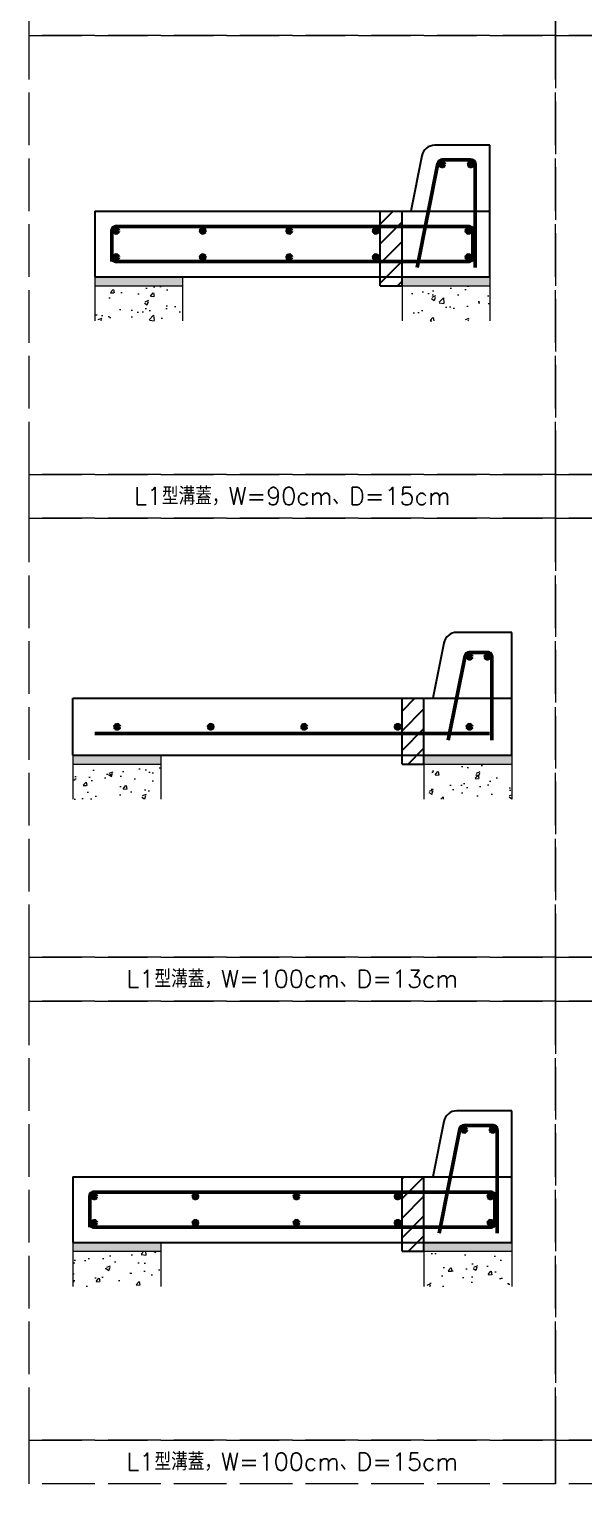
# Model space of a CAD drawing. Extents: x -2931 to 4779, y -2120 to 304.
# Drawn here: x 3425.3 to 3551.8, y -1460.5 to -1129 of the extents above; entities that cross this region are included whole.
import ezdxf

# ---------------------------------------------------------------- set-up
doc = ezdxf.new("R2010")
doc.units = 0
doc.header["$MEASUREMENT"] = 0
doc.linetypes.add('ACAD_ISO02W100', pattern=[15, 12, -3])
doc.layers.add('一、4.基本-隱藏', color=9, linetype='ACAD_ISO02W100', lineweight=20, plot=False)
doc.layers.add('三、3.文字-註解文字', color=2, linetype='Continuous')
for name, color, linetype, lineweight in [('二、1.繪圖-既有設施', 8, 'Continuous', 20), ('二、2.繪圖-施作項目', 181, 'Continuous', 30), ('二、5.繪圖-鋼筋', 60, 'Continuous', 50), ('二、6.繪圖-其他施作項目', 35, 'Continuous', 30)]:
    doc.layers.add(name, color=color, linetype=linetype, lineweight=lineweight)
doc.styles.add('Content', font='romans.shx', dxfattribs={"height": 4, "bigfont": 'genie.shx'})
doc.linetypes.add('ZIGZAG', pattern='A,0.00254,-5.08,[131,ltypeshp.shx,S=5.08,R=0,X=-5.08,Y=0],-10.16,[131,ltypeshp.shx,S=5.08,R=180,X=5.08,Y=0],-5.08', length=20.32254)
pattern_1 = [(0, (-224119.11284, -334171.829), (0.635, 0.635), [0.3175, -0.9525]), (90, (-224118.9541, -334171.9878), (-0.635, 0.635), [0.3175, -0.9525])]
pattern_2 = [(50, (-224119.113, -334171.829), (9.10923345, -0.79695428), [0.9525, -10.4775]), (355, (-224119.113, -334171.829), (-1.76217107, 9.55284226), [0.762, -8.3820292]), (100.4514447, (-224118.354, -334171.895), (7.34706235, 8.7558876), [0.80950044, -8.90451223]), (46.1842, (-224119.113, -334169.289), (13.55395204, -2.1021164), [1.42875, -15.71625]), (96.6355576, (-224117.983, -334169.464), (11.8702067, 12.37130623), [1.21425116, -13.3567804]), (351.184151, (-224119.113, -334169.289), (11.8702067, 12.37130623), [1.14299835, -12.5729866]), (21, (-224117.843, -334169.924), (7.58071956, -5.11325991), [0.9525, -10.4775]), (326, (-224117.843, -334169.924), (3.09010142, 9.2093983), [0.762, -8.382]), (71.451445, (-224117.211, -334170.35), (10.67082096, 4.09613844), [0.80950044, -8.90449688]), (37.5, (-224119.113, -334171.829), (0.154430163, 4.227751944), [0, -8.2804, 0, -8.509, 0, -8.41375]), (7.5, (-224119.113, -334171.829), (3.340983126, 5.00902874), [0, -4.8514, 0, -8.0899, 0, -3.20675]), (327.5, (-224121.945, -334171.829), (6.779529758, -0.2864372), [0, -3.175, 0, -9.906, 0, -13.1445]), (317.5, (-224123.215, -334171.829), (7.40645907, 1.27132455), [0, -4.1275, 0, -6.5786, 0, -9.3345])]

msp = doc.modelspace()

# ---------------------------------------------------------------- hatches: boundary and pattern name
at = {"layer": '二、1.繪圖-既有設施'}
h = msp.add_hatch(dxfattribs=at)
h.set_pattern_fill('CROSS', color=256, scale=0.1)
h.set_pattern_definition(pattern_1)
h.paths.add_polyline_path([(3530.347, -1185.464), (3510.347, -1185.464), (3510.347, -1187.464), (3530.347, -1187.464)])
h.paths.add_polyline_path([(3460.347, -1185.464), (3440.347, -1185.464), (3440.347, -1187.464), (3460.347, -1187.464)])
h = msp.add_hatch(dxfattribs=at)
h.set_pattern_fill('AR-CONC', color=256, scale=0.05)
h.set_pattern_definition(pattern_2)
h.paths.add_polyline_path([(3510.347, -1195.464), (3530.347, -1195.464), (3530.347, -1187.464), (3510.347, -1187.464)])
h.paths.add_polyline_path([(3440.347, -1195.464), (3460.347, -1195.464), (3460.347, -1187.464), (3440.347, -1187.464)])
h = msp.add_hatch(dxfattribs=at)
h.set_pattern_fill('CROSS', color=256, scale=0.1)
h.set_pattern_definition(pattern_1)
h.paths.add_polyline_path([(3455.347, -1294.464), (3435.347, -1294.464), (3435.347, -1296.464), (3455.347, -1296.464)])
h.paths.add_polyline_path([(3535.347, -1294.464), (3515.347, -1294.464), (3515.347, -1296.464), (3535.347, -1296.464)])
h = msp.add_hatch(dxfattribs=at)
h.set_pattern_fill('AR-CONC', color=256, scale=0.05)
h.set_pattern_definition(pattern_2)
h.paths.add_polyline_path([(3515.347, -1304.464), (3535.347, -1304.464), (3535.347, -1296.464), (3515.347, -1296.464)])
h.paths.add_polyline_path([(3435.347, -1304.464), (3455.347, -1304.464), (3455.347, -1296.464), (3435.347, -1296.464)])
h = msp.add_hatch(dxfattribs=at)
h.set_pattern_fill('CROSS', color=256, scale=0.1)
h.set_pattern_definition(pattern_1)
h.paths.add_polyline_path([(3535.347, -1405.464), (3515.347, -1405.464), (3515.347, -1407.464), (3535.347, -1407.464)])
h.paths.add_polyline_path([(3455.347, -1405.464), (3435.347, -1405.464), (3435.347, -1407.464), (3455.347, -1407.464)])
h = msp.add_hatch(dxfattribs=at)
h.set_pattern_fill('AR-CONC', color=256, scale=0.05)
h.set_pattern_definition(pattern_2)
h.paths.add_polyline_path([(3515.347, -1415.464), (3535.347, -1415.464), (3535.347, -1407.464), (3515.347, -1407.464)])
h.paths.add_polyline_path([(3435.347, -1415.464), (3455.347, -1415.464), (3455.347, -1407.464), (3435.347, -1407.464)])
at = {"layer": '二、5.繪圖-鋼筋'}
h = msp.add_hatch(color=256, dxfattribs=at)
h.dxf.hatch_style = 1
h.paths.add_polyline_path([(3520.017, -1159.814, 1), (3519.017, -1159.814, 1)])
h = msp.add_hatch(color=256, dxfattribs=at)
h.dxf.hatch_style = 1
h.paths.add_polyline_path([(3526.497, -1159.814, 1), (3525.497, -1159.814, 1)])
h = msp.add_hatch(color=256, dxfattribs=at)
h.dxf.hatch_style = 1
h.paths.add_polyline_path([(3445.697, -1174.964, 1), (3444.697, -1174.964, 1)])
h = msp.add_hatch(color=256, dxfattribs=at)
h.dxf.hatch_style = 1
h.paths.add_polyline_path([(3465.417, -1174.964, 1), (3464.417, -1174.964, 1)])
h = msp.add_hatch(color=256, dxfattribs=at)
h.dxf.hatch_style = 1
h.paths.add_polyline_path([(3485.137, -1174.964, 1), (3484.137, -1174.964, 1)])
h = msp.add_hatch(color=256, dxfattribs=at)
h.dxf.hatch_style = 1
h.paths.add_polyline_path([(3504.847, -1174.964, 1), (3503.847, -1174.964, 1)])
h = msp.add_hatch(color=256, dxfattribs=at)
h.dxf.hatch_style = 1
h.paths.add_polyline_path([(3525.997, -1174.964, 1), (3524.997, -1174.964, 1)])
h = msp.add_hatch(color=256, dxfattribs=at)
h.dxf.hatch_style = 1
h.paths.add_polyline_path([(3445.697, -1180.964, 1), (3444.697, -1180.964, 1)])
h = msp.add_hatch(color=256, dxfattribs=at)
h.dxf.hatch_style = 1
h.paths.add_polyline_path([(3465.417, -1180.964, 1), (3464.417, -1180.964, 1)])
h = msp.add_hatch(color=256, dxfattribs=at)
h.dxf.hatch_style = 1
h.paths.add_polyline_path([(3485.137, -1180.964, 1), (3484.137, -1180.964, 1)])
h = msp.add_hatch(color=256, dxfattribs=at)
h.dxf.hatch_style = 1
h.paths.add_polyline_path([(3504.847, -1180.964, 1), (3503.847, -1180.964, 1)])
h = msp.add_hatch(color=256, dxfattribs=at)
h.dxf.hatch_style = 1
h.paths.add_polyline_path([(3525.997, -1180.964, 1), (3524.997, -1180.964, 1)])
h = msp.add_hatch(color=256, dxfattribs=at)
h.dxf.hatch_style = 1
h.paths.add_polyline_path([(3526.217, -1272.014, 1), (3525.217, -1272.014, 1)])
h = msp.add_hatch(color=256, dxfattribs=at)
h.dxf.hatch_style = 1
h.paths.add_polyline_path([(3530.297, -1272.014, 1), (3529.297, -1272.014, 1)])
h = msp.add_hatch(color=256, dxfattribs=at)
h.dxf.hatch_style = 1
h.paths.add_polyline_path([(3445.927, -1287.964, 1), (3444.927, -1287.964, 1)])
h = msp.add_hatch(color=256, dxfattribs=at)
h.dxf.hatch_style = 1
h.paths.add_polyline_path([(3467.237, -1287.964, 1), (3466.237, -1287.964, 1)])
h = msp.add_hatch(color=256, dxfattribs=at)
h.dxf.hatch_style = 1
h.paths.add_polyline_path([(3488.547, -1287.964, 1), (3487.547, -1287.964, 1)])
h = msp.add_hatch(color=256, dxfattribs=at)
h.dxf.hatch_style = 1
h.paths.add_polyline_path([(3509.847, -1287.964, 1), (3508.847, -1287.964, 1)])
h = msp.add_hatch(color=256, dxfattribs=at)
h.dxf.hatch_style = 1
h.paths.add_polyline_path([(3526.217, -1287.964, 1), (3525.217, -1287.964, 1)])
h = msp.add_hatch(color=256, dxfattribs=at)
h.dxf.hatch_style = 1
h.paths.add_polyline_path([(3525.017, -1379.814, 1), (3524.017, -1379.814, 1)])
h = msp.add_hatch(color=256, dxfattribs=at)
h.dxf.hatch_style = 1
h.paths.add_polyline_path([(3531.497, -1379.814, 1), (3530.497, -1379.814, 1)])
h = msp.add_hatch(color=256, dxfattribs=at)
h.dxf.hatch_style = 1
h.paths.add_polyline_path([(3440.697, -1394.964, 1), (3439.697, -1394.964, 1)])
h = msp.add_hatch(color=256, dxfattribs=at)
h.dxf.hatch_style = 1
h.paths.add_polyline_path([(3463.747, -1394.964, 1), (3462.747, -1394.964, 1)])
h = msp.add_hatch(color=256, dxfattribs=at)
h.dxf.hatch_style = 1
h.paths.add_polyline_path([(3486.797, -1394.964, 1), (3485.797, -1394.964, 1)])
h = msp.add_hatch(color=256, dxfattribs=at)
h.dxf.hatch_style = 1
h.paths.add_polyline_path([(3509.847, -1394.964, 1), (3508.847, -1394.964, 1)])
h = msp.add_hatch(color=256, dxfattribs=at)
h.dxf.hatch_style = 1
h.paths.add_polyline_path([(3530.997, -1394.964, 1), (3529.997, -1394.964, 1)])
h = msp.add_hatch(color=256, dxfattribs=at)
h.dxf.hatch_style = 1
h.paths.add_polyline_path([(3440.697, -1400.964, 1), (3439.697, -1400.964, 1)])
h = msp.add_hatch(color=256, dxfattribs=at)
h.dxf.hatch_style = 1
h.paths.add_polyline_path([(3463.747, -1400.964, 1), (3462.747, -1400.964, 1)])
h = msp.add_hatch(color=256, dxfattribs=at)
h.dxf.hatch_style = 1
h.paths.add_polyline_path([(3486.797, -1400.964, 1), (3485.797, -1400.964, 1)])
h = msp.add_hatch(color=256, dxfattribs=at)
h.dxf.hatch_style = 1
h.paths.add_polyline_path([(3509.847, -1400.964, 1), (3508.847, -1400.964, 1)])
h = msp.add_hatch(color=256, dxfattribs=at)
h.dxf.hatch_style = 1
h.paths.add_polyline_path([(3530.997, -1400.964, 1), (3529.997, -1400.964, 1)])
at = {"layer": '二、6.繪圖-其他施作項目'}
h = msp.add_hatch(dxfattribs=at)
h.set_pattern_fill('ANSI31', color=256)
h.set_pattern_definition([(45, (-224088.6767, -333670.3252), (-2.24506403, 2.24506403), [])])
h.paths.add_polyline_path([(3510.347, -1170.464), (3505.347, -1170.464), (3505.347, -1187.464), (3510.347, -1187.464)])
h = msp.add_hatch(dxfattribs=at)
h.set_pattern_fill('ANSI31', color=256)
h.set_pattern_definition([(45, (-224110.4112, -333709.2035), (-2.24506403, 2.24506403), [])])
h.paths.add_polyline_path([(3510.347, -1296.464), (3515.347, -1296.464), (3515.347, -1281.464), (3510.347, -1281.464)])
h = msp.add_hatch(dxfattribs=at)
h.set_pattern_fill('ANSI31', color=256)
h.set_pattern_definition([(45, (-223922.761, -334198.3847), (-2.24506403, 2.24506403), [])])
h.paths.add_polyline_path([(3515.347, -1390.464), (3510.347, -1390.464), (3510.347, -1407.464), (3515.347, -1407.464)])

# ---------------------------------------------------------------- linework, layer by layer
at = {"layer": '一、4.基本-隱藏'}
for points in [[(3425.347, -1120.464), (3545.347, -1120.464), (3545.347, -1130.464), (3425.347, -1130.464)], [(3545.347, -1120.464), (3665.347, -1120.464), (3665.347, -1130.464), (3545.347, -1130.464)], [(3425.347, -1130.464), (3545.347, -1130.464), (3545.347, -1230.464), (3425.347, -1230.464)], [(3545.347, -1130.464), (3665.347, -1130.464), (3665.347, -1230.464), (3545.347, -1230.464)], [(3425.347, -1230.464), (3545.347, -1230.464), (3545.347, -1240.464), (3425.347, -1240.464)], [(3545.347, -1230.464), (3665.347, -1230.464), (3665.347, -1240.464), (3545.347, -1240.464)], [(3425.347, -1240.464), (3545.347, -1240.464), (3545.347, -1340.464), (3425.347, -1340.464)], [(3545.347, -1240.464), (3665.347, -1240.464), (3665.347, -1340.464), (3545.347, -1340.464)], [(3425.347, -1340.464), (3545.347, -1340.464), (3545.347, -1350.464), (3425.347, -1350.464)], [(3545.347, -1340.464), (3665.347, -1340.464), (3665.347, -1350.464), (3545.347, -1350.464)], [(3425.347, -1350.464), (3545.347, -1350.464), (3545.347, -1450.464), (3425.347, -1450.464)], [(3545.347, -1350.464), (3665.347, -1350.464), (3665.347, -1450.464), (3545.347, -1450.464)], [(3425.347, -1450.464), (3545.347, -1450.464), (3545.347, -1460.464), (3425.347, -1460.464)], [(3545.347, -1450.464), (3665.347, -1450.464), (3665.347, -1460.464), (3545.347, -1460.464)]]:
    msp.add_lwpolyline(points, close=True, dxfattribs=at)
at = {"layer": '二、1.繪圖-既有設施'}
for points in [[(3440.347, -1185.464), (3440.347, -1195.464)], [(3460.347, -1185.464), (3460.347, -1195.464)], [(3510.347, -1185.464), (3510.347, -1195.464)], [(3530.347, -1185.464), (3530.347, -1195.464)], [(3440.347, -1187.464), (3460.347, -1187.464)], [(3510.347, -1187.464), (3530.347, -1187.464)], [(3435.347, -1294.464), (3435.347, -1304.464)], [(3455.347, -1294.464), (3455.347, -1304.464)], [(3515.347, -1294.464), (3515.347, -1304.464)], [(3535.347, -1294.464), (3535.347, -1304.464)], [(3435.347, -1296.464), (3455.347, -1296.464)], [(3515.347, -1296.464), (3535.347, -1296.464)], [(3435.347, -1405.464), (3435.347, -1415.464)], [(3435.347, -1407.464), (3455.347, -1407.464)], [(3455.347, -1405.464), (3455.347, -1415.464)], [(3515.347, -1405.464), (3515.347, -1415.464)], [(3515.347, -1407.464), (3535.347, -1407.464)], [(3535.347, -1405.464), (3535.347, -1415.464)]]:
    msp.add_lwpolyline(points, dxfattribs=at)
at = {"layer": '二、2.繪圖-施作項目'}
for points in [[(3530.347, -1155.464), (3517.807, -1155.464, 0.3575108), (3514.865, -1157.876), (3512.347, -1170.464)], [(3535.347, -1266.464), (3522.807, -1266.464, 0.3575108), (3519.865, -1268.876), (3517.347, -1281.464)], [(3535.347, -1375.464), (3522.807, -1375.464, 0.3575108), (3519.865, -1377.876), (3517.347, -1390.464)]]:
    msp.add_lwpolyline(points, format="xyb", dxfattribs=at)
for points in [[(3530.347, -1170.464), (3530.347, -1155.464)], [(3440.347, -1170.464), (3512.347, -1170.464)], [(3440.347, -1170.464), (3440.347, -1185.464)], [(3530.347, -1185.464), (3530.347, -1170.464)], [(3440.347, -1185.464), (3530.347, -1185.464)], [(3535.347, -1281.464), (3535.347, -1266.464)], [(3435.347, -1281.464), (3517.347, -1281.464)], [(3435.347, -1294.464), (3435.347, -1281.464)], [(3535.347, -1294.464), (3535.347, -1281.464)], [(3435.347, -1294.464), (3535.347, -1294.464)], [(3535.347, -1390.464), (3535.347, -1375.464)], [(3435.347, -1390.464), (3517.347, -1390.464)], [(3435.347, -1390.464), (3435.347, -1405.464)], [(3535.347, -1405.464), (3535.347, -1390.464)], [(3435.347, -1405.464), (3535.347, -1405.464)]]:
    msp.add_lwpolyline(points, dxfattribs=at)
at = {"layer": '二、2.繪圖-施作項目', "linetype": 'ZIGZAG', "ltscale": 0.005}
for points in [[(3512.347, -1170.464), (3530.347, -1170.464)], [(3517.347, -1281.464), (3535.347, -1281.464)], [(3517.347, -1390.464), (3535.347, -1390.464)]]:
    msp.add_lwpolyline(points, dxfattribs=at)
at = {"layer": '二、5.繪圖-鋼筋'}
for points in [[(3513.794, -1183.329), (3518.537, -1159.618, -0.3575108), (3519.517, -1158.814), (3525.997, -1158.814, -0.4142136), (3526.997, -1159.814), (3526.997, -1183.314)], [(3520.897, -1291.018), (3524.737, -1271.818, -0.3575108), (3525.717, -1271.014), (3529.797, -1271.014, -0.4142136), (3530.797, -1272.014), (3530.797, -1291.014)], [(3518.794, -1403.329), (3523.537, -1379.618, -0.3575108), (3524.517, -1378.814), (3530.997, -1378.814, -0.4142136), (3531.997, -1379.814), (3531.997, -1403.314)]]:
    msp.add_lwpolyline(points, format="xyb", dxfattribs=at)
for points in [[(3525.497, -1181.964), (3445.197, -1181.964, -0.4142136), (3444.197, -1180.964), (3444.197, -1174.964, -0.4142136), (3445.197, -1173.964), (3525.497, -1173.964, -0.4142136), (3526.497, -1174.964), (3526.497, -1180.964, -0.4142136)], [(3530.497, -1393.964), (3440.197, -1393.964, 0.4142136), (3439.197, -1394.964), (3439.197, -1400.964, 0.4142136), (3440.197, -1401.964), (3530.497, -1401.964, 0.4142136), (3531.497, -1400.964), (3531.497, -1394.964, 0.4142136)]]:
    msp.add_lwpolyline(points, format="xyb", close=True, dxfattribs=at)
for points in [[(3444.197, -1177.964), (3444.197, -1181.964)], [(3440.347, -1289.464), (3530.297, -1289.464)], [(3439.197, -1397.964), (3439.197, -1401.964)]]:
    msp.add_lwpolyline(points, dxfattribs=at)
for centre in [(3519.517, -1159.814), (3525.997, -1159.814), (3445.197, -1174.964), (3464.917, -1174.964), (3484.637, -1174.964), (3504.347, -1174.964), (3525.497, -1174.964), (3445.197, -1180.964), (3464.917, -1180.964), (3484.637, -1180.964), (3504.347, -1180.964), (3525.497, -1180.964), (3525.717, -1272.014), (3529.797, -1272.014), (3445.427, -1287.964), (3466.737, -1287.964), (3488.047, -1287.964), (3509.347, -1287.964), (3525.717, -1287.964), (3524.517, -1379.814), (3530.997, -1379.814), (3440.197, -1394.964), (3463.247, -1394.964), (3486.297, -1394.964), (3509.347, -1394.964), (3530.497, -1394.964), (3440.197, -1400.964), (3463.247, -1400.964), (3486.297, -1400.964), (3509.347, -1400.964), (3530.497, -1400.964)]:
    msp.add_circle(centre, 0.5, dxfattribs=at)
at = {"layer": '二、6.繪圖-其他施作項目'}
for points in [[(3505.347, -1187.464), (3505.347, -1170.464)], [(3510.347, -1187.464), (3510.347, -1170.464)], [(3505.347, -1187.464), (3510.347, -1187.464)], [(3510.347, -1296.464), (3510.347, -1281.464)], [(3515.347, -1296.464), (3515.347, -1281.464)], [(3510.347, -1296.464), (3515.347, -1296.464)], [(3510.347, -1407.464), (3510.347, -1390.464)], [(3515.347, -1407.464), (3515.347, -1390.464)], [(3510.347, -1407.464), (3515.347, -1407.464)]]:
    msp.add_lwpolyline(points, dxfattribs=at)

# ---------------------------------------------------------------- texts
at = {"layer": '三、3.文字-註解文字', "char_height": 4, "attachment_point": 5, "style": 'Content'}
for s, width, insert in [('L1型溝蓋，W=90cm、D=15cm', 84.48253, (3485.347, -1235.464)), ('L1型溝蓋，W=100cm、D=13cm', 89.81823, (3485.347, -1345.464)), ('L1型溝蓋，W=100cm、D=15cm', 88.22423, (3485.347, -1455.464))]:
    msp.add_mtext_dynamic_manual_height_columns(s, width=width, gutter_width=20, heights=[0], dxfattribs=dict(at, insert=insert))

doc.saveas('drawing.dxf')
